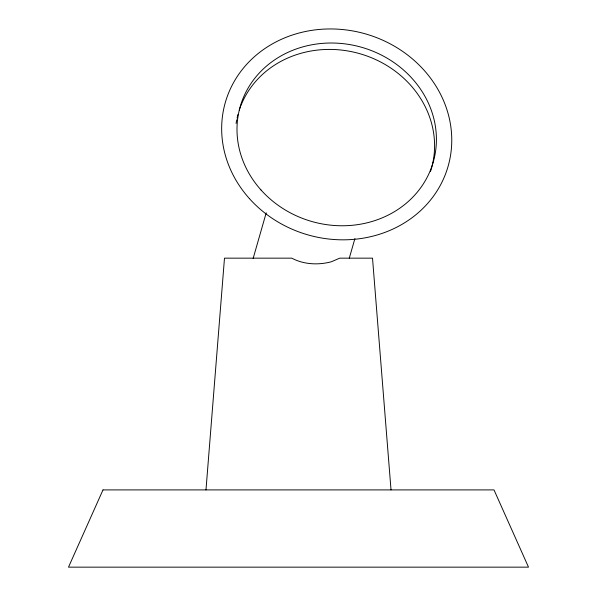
<?xml version="1.0" encoding="UTF-8"?>
<svg xmlns="http://www.w3.org/2000/svg" width="597" height="597" viewBox="0 0 597 597"><rect width="100%" height="100%" fill="white"/><g stroke="black" fill="none" stroke-linecap="round" stroke-linejoin="round"><path stroke-width="0.9" d="M205.98 489.906L224.487 258.158L291.784 258.158C303.769 264.561 318.298 265.232 331.283 261.792L339.723 258.158L372.513 258.158L391.02 489.906M253.135 258.464L266.21 212.83M349.297 258.158L354.902 238.599M236.091 123.445A100.423 90.595 16 0 1 236.725 119.833M237.099 118.034A100.423 90.595 16 0 1 237.972 114.475M239.278 110.094A100.423 90.595 16 0 1 240.487 106.669M240.815 105.826A100.423 90.595 16 0 1 365.595 55.521A100.423 90.595 16 0 1 430.482 171.496M102.997 489.906L68.498 567.15L528.502 567.15L494.003 489.906L102.997 489.906M249.389 198.57A115.87 104.535 16 0 0 445.25 174.734A115.87 104.535 16 0 0 315.5 29.85A115.87 104.535 16 0 0 249.389 198.57M261.031 190.018A100.423 90.595 16 0 0 430.773 169.354A100.423 90.595 16 0 0 318.328 43.79A100.423 90.595 16 0 0 261.031 190.018"/></g></svg>
